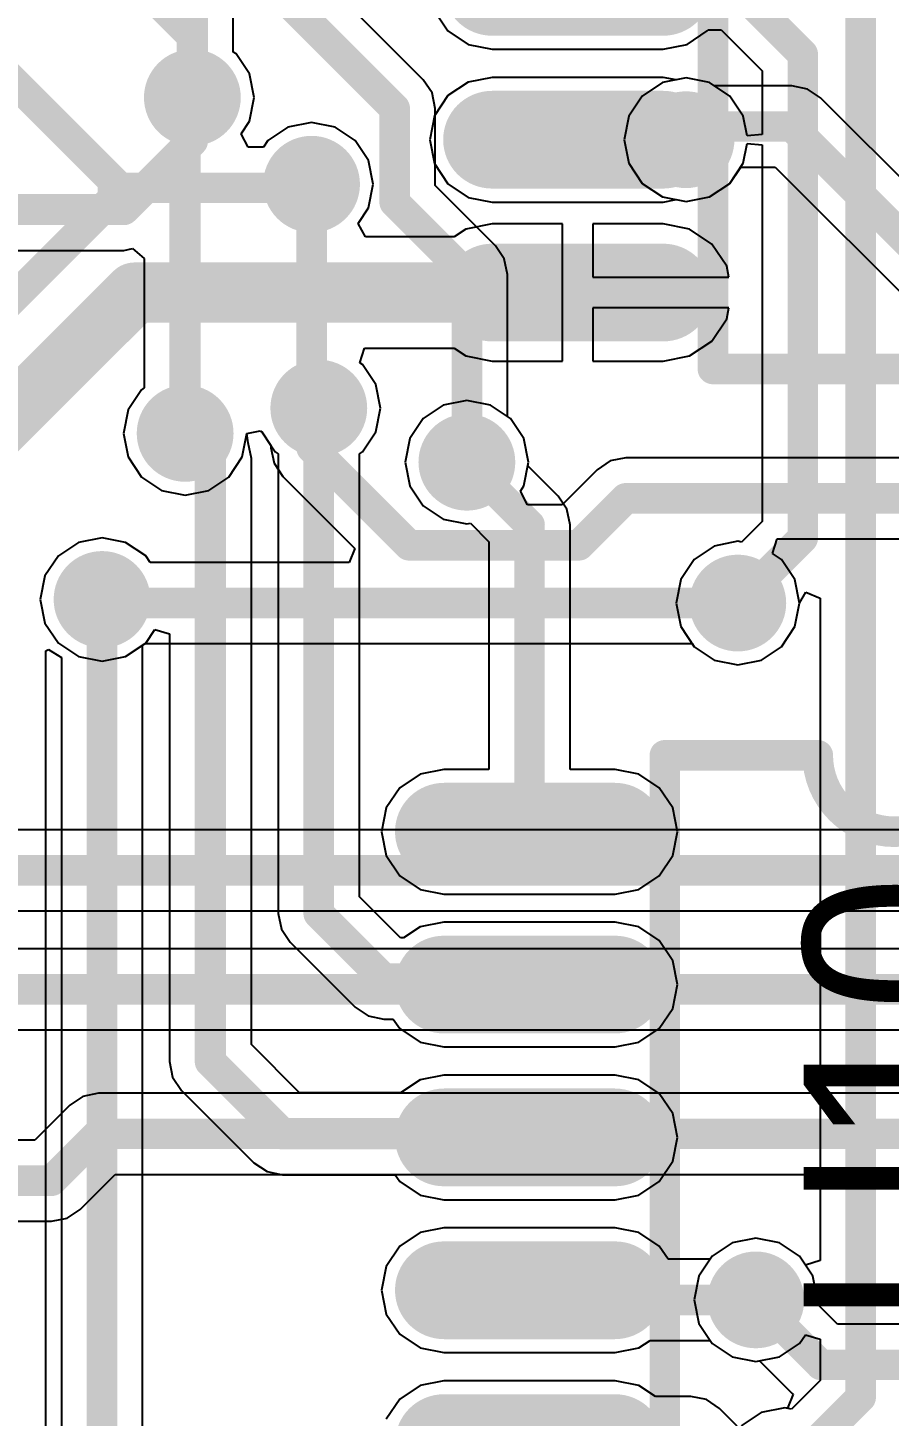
# Model space of a CAD drawing. Extents: x 60 to 151, y 116 to 276.
# Drawn here: x 113.97 to 121.12, y 163.43 to 174.97 of the extents above; entities that cross this region are included whole.
import ezdxf

# ---------------------------------------------------------------- set-up
doc = ezdxf.new("R2010")
doc.units = 0
doc.header["$MEASUREMENT"] = 0
doc.layers.get('0').update_dxf_attribs({"linetype": 'CONTINUOUS'})
for name, color, linetype in [('BOTTOMLAYER', 5, 'CONTINUOUS'), ('BOTTOMSOLDER', 6, 'CONTINUOUS'), ('MULTILAYER', 9, 'CONTINUOUS'), ('TOPLAYER', 1, 'CONTINUOUS'), ('TOPOVERLAY', 2, 'CONTINUOUS'), ('TOPPASTE', 8, 'CONTINUOUS'), ('TOPSOLDER', 216, 'CONTINUOUS'), ('VIAHOLELAYER', 16, 'CONTINUOUS')]:
    doc.layers.add(name, color=color, linetype=linetype)

# ---------------------------------------------------------------- blocks, each defined once
blk = doc.blocks.new('____16_7')
at = {"layer": 'TOPLAYER', "const_width": 0.61}
for points in [[(0.711, 0), (-0.711, 0)], [(6.769, 0), (5.347, 0)], [(0.711, -1.27), (-0.711, -1.27)], [(6.769, -1.27), (5.347, -1.27)], [(0.711, -2.54), (-0.711, -2.54)], [(6.769, -2.54), (5.347, -2.54)], [(0.711, -3.81), (-0.711, -3.81)], [(6.769, -3.81), (5.347, -3.81)], [(0.711, -5.08), (-0.711, -5.08)], [(6.769, -5.08), (5.347, -5.08)], [(0.711, -6.35), (-0.711, -6.35)], [(6.769, -6.35), (5.347, -6.35)], [(0.711, -7.62), (-0.711, -7.62)], [(6.769, -7.62), (5.347, -7.62)], [(0.711, -8.89), (-0.711, -8.89)], [(6.769, -8.89), (5.347, -8.89)]]:
    blk.add_lwpolyline(points, dxfattribs=at)
at = {"layer": 'TOPLAYER', "const_width": 0.305}
for points in [[(-0.864, 0, 1), (-0.559, 0, 1)], [(0.559, 0, 1), (0.864, 0, 1)], [(5.194, 0, 1), (5.499, 0, 1)], [(6.617, 0, 1), (6.922, 0, 1)], [(-0.864, -1.27, 1), (-0.559, -1.27, 1)], [(0.559, -1.27, 1), (0.864, -1.27, 1)], [(5.194, -1.27, 1), (5.499, -1.27, 1)], [(6.617, -1.27, 1), (6.922, -1.27, 1)], [(-0.864, -2.54, 1), (-0.559, -2.54, 1)], [(0.559, -2.54, 1), (0.864, -2.54, 1)], [(5.194, -2.54, 1), (5.499, -2.54, 1)], [(6.617, -2.54, 1), (6.922, -2.54, 1)], [(-0.864, -3.81, 1), (-0.559, -3.81, 1)], [(0.559, -3.81, 1), (0.864, -3.81, 1)], [(5.194, -3.81, 1), (5.499, -3.81, 1)], [(6.617, -3.81, 1), (6.922, -3.81, 1)], [(-0.864, -5.08, 1), (-0.559, -5.08, 1)], [(0.559, -5.08, 1), (0.864, -5.08, 1)], [(5.194, -5.08, 1), (5.499, -5.08, 1)], [(6.617, -5.08, 1), (6.922, -5.08, 1)], [(-0.864, -6.35, 1), (-0.559, -6.35, 1)], [(0.559, -6.35, 1), (0.864, -6.35, 1)], [(5.194, -6.35, 1), (5.499, -6.35, 1)], [(6.617, -6.35, 1), (6.922, -6.35, 1)], [(-0.864, -7.62, 1), (-0.559, -7.62, 1)], [(0.559, -7.62, 1), (0.864, -7.62, 1)], [(5.194, -7.62, 1), (5.499, -7.62, 1)], [(6.617, -7.62, 1), (6.922, -7.62, 1)], [(-0.864, -8.89, 1), (-0.559, -8.89, 1)], [(0.559, -8.89, 1), (0.864, -8.89, 1)], [(5.194, -8.89, 1), (5.499, -8.89, 1)], [(6.617, -8.89, 1), (6.922, -8.89, 1)]]:
    blk.add_lwpolyline(points, format="xyb", close=True, dxfattribs=at)
at = {"layer": 'TOPOVERLAY', "const_width": 0.254}
for points in [[(1.124, -9.525), (1.124, 0.635)], [(1.124, 0.635), (2.394, 0.635)], [(3.664, 0.635), (4.934, 0.635)], [(4.934, -9.525), (4.934, 0.635)], [(1.124, -9.525), (4.934, -9.525)]]:
    blk.add_lwpolyline(points, dxfattribs=at)
at = {"layer": 'TOPOVERLAY', "const_width": 0.127}
for points in [[(1.061, 0.635, 1), (1.188, 0.635, 1)], [(1.061, 0.635, 1), (1.188, 0.635, 1)], [(2.331, 0.635, 1), (2.458, 0.635, 1)], [(2.331, 0.635, 1), (2.458, 0.635, 1)], [(3.601, 0.635, 1), (3.728, 0.635, 1)], [(3.601, 0.635, 1), (3.728, 0.635, 1)], [(4.871, 0.635, 1), (4.998, 0.635, 1)], [(4.871, 0.635, 1), (4.998, 0.635, 1)], [(1.061, -9.525, 1), (1.188, -9.525, 1)], [(1.061, -9.525, 1), (1.188, -9.525, 1)], [(4.871, -9.525, 1), (4.998, -9.525, 1)], [(4.871, -9.525, 1), (4.998, -9.525, 1)]]:
    blk.add_lwpolyline(points, format="xyb", close=True, dxfattribs=at)
at = {"layer": 'TOPOVERLAY', "const_width": 0.254}
blk.add_lwpolyline([(3.664, 0.635, -1), (2.394, 0.635)], format="xyb", dxfattribs=at)
at = {"layer": 'TOPPASTE', "const_width": 0.61}
for points in [[(0.711, 0), (-0.711, 0)], [(6.769, 0), (5.347, 0)], [(0.711, -1.27), (-0.711, -1.27)], [(6.769, -1.27), (5.347, -1.27)], [(0.711, -2.54), (-0.711, -2.54)], [(6.769, -2.54), (5.347, -2.54)], [(0.711, -3.81), (-0.711, -3.81)], [(6.769, -3.81), (5.347, -3.81)], [(0.711, -5.08), (-0.711, -5.08)], [(6.769, -5.08), (5.347, -5.08)], [(0.711, -6.35), (-0.711, -6.35)], [(6.769, -6.35), (5.347, -6.35)], [(0.711, -7.62), (-0.711, -7.62)], [(6.769, -7.62), (5.347, -7.62)], [(0.711, -8.89), (-0.711, -8.89)], [(6.769, -8.89), (5.347, -8.89)]]:
    blk.add_lwpolyline(points, dxfattribs=at)
at = {"layer": 'TOPPASTE', "const_width": 0.305}
for points in [[(-0.864, 0, 1), (-0.559, 0, 1)], [(0.559, 0, 1), (0.864, 0, 1)], [(5.194, 0, 1), (5.499, 0, 1)], [(6.617, 0, 1), (6.922, 0, 1)], [(-0.864, -1.27, 1), (-0.559, -1.27, 1)], [(0.559, -1.27, 1), (0.864, -1.27, 1)], [(5.194, -1.27, 1), (5.499, -1.27, 1)], [(6.617, -1.27, 1), (6.922, -1.27, 1)], [(-0.864, -2.54, 1), (-0.559, -2.54, 1)], [(0.559, -2.54, 1), (0.864, -2.54, 1)], [(5.194, -2.54, 1), (5.499, -2.54, 1)], [(6.617, -2.54, 1), (6.922, -2.54, 1)], [(-0.864, -3.81, 1), (-0.559, -3.81, 1)], [(0.559, -3.81, 1), (0.864, -3.81, 1)], [(5.194, -3.81, 1), (5.499, -3.81, 1)], [(6.617, -3.81, 1), (6.922, -3.81, 1)], [(-0.864, -5.08, 1), (-0.559, -5.08, 1)], [(0.559, -5.08, 1), (0.864, -5.08, 1)], [(5.194, -5.08, 1), (5.499, -5.08, 1)], [(6.617, -5.08, 1), (6.922, -5.08, 1)], [(-0.864, -6.35, 1), (-0.559, -6.35, 1)], [(0.559, -6.35, 1), (0.864, -6.35, 1)], [(5.194, -6.35, 1), (5.499, -6.35, 1)], [(6.617, -6.35, 1), (6.922, -6.35, 1)], [(-0.864, -7.62, 1), (-0.559, -7.62, 1)], [(0.559, -7.62, 1), (0.864, -7.62, 1)], [(5.194, -7.62, 1), (5.499, -7.62, 1)], [(6.617, -7.62, 1), (6.922, -7.62, 1)], [(-0.864, -8.89, 1), (-0.559, -8.89, 1)], [(0.559, -8.89, 1), (0.864, -8.89, 1)], [(5.194, -8.89, 1), (5.499, -8.89, 1)], [(6.617, -8.89, 1), (6.922, -8.89, 1)]]:
    blk.add_lwpolyline(points, format="xyb", close=True, dxfattribs=at)
at = {"layer": 'TOPSOLDER', "const_width": 0.813}
for points in [[(0.711, 0), (-0.711, 0)], [(6.769, 0), (5.347, 0)], [(0.711, -1.27), (-0.711, -1.27)], [(6.769, -1.27), (5.347, -1.27)], [(0.711, -2.54), (-0.711, -2.54)], [(6.769, -2.54), (5.347, -2.54)], [(0.711, -3.81), (-0.711, -3.81)], [(6.769, -3.81), (5.347, -3.81)], [(0.711, -5.08), (-0.711, -5.08)], [(6.769, -5.08), (5.347, -5.08)], [(0.711, -6.35), (-0.711, -6.35)], [(6.769, -6.35), (5.347, -6.35)], [(0.711, -7.62), (-0.711, -7.62)], [(6.769, -7.62), (5.347, -7.62)], [(0.711, -8.89), (-0.711, -8.89)], [(6.769, -8.89), (5.347, -8.89)]]:
    blk.add_lwpolyline(points, dxfattribs=at)
at = {"layer": 'TOPSOLDER', "const_width": 0.406}
for points in [[(-0.914, 0, 1), (-0.508, 0, 1)], [(0.508, 0, 1), (0.914, 0, 1)], [(5.144, 0, 1), (5.55, 0, 1)], [(6.566, 0, 1), (6.972, 0, 1)], [(-0.914, -1.27, 1), (-0.508, -1.27, 1)], [(0.508, -1.27, 1), (0.914, -1.27, 1)], [(5.144, -1.27, 1), (5.55, -1.27, 1)], [(6.566, -1.27, 1), (6.972, -1.27, 1)], [(-0.914, -2.54, 1), (-0.508, -2.54, 1)], [(0.508, -2.54, 1), (0.914, -2.54, 1)], [(5.144, -2.54, 1), (5.55, -2.54, 1)], [(6.566, -2.54, 1), (6.972, -2.54, 1)], [(-0.914, -3.81, 1), (-0.508, -3.81, 1)], [(0.508, -3.81, 1), (0.914, -3.81, 1)], [(5.144, -3.81, 1), (5.55, -3.81, 1)], [(6.566, -3.81, 1), (6.972, -3.81, 1)], [(-0.914, -5.08, 1), (-0.508, -5.08, 1)], [(0.508, -5.08, 1), (0.914, -5.08, 1)], [(5.144, -5.08, 1), (5.55, -5.08, 1)], [(6.566, -5.08, 1), (6.972, -5.08, 1)], [(-0.914, -6.35, 1), (-0.508, -6.35, 1)], [(0.508, -6.35, 1), (0.914, -6.35, 1)], [(5.144, -6.35, 1), (5.55, -6.35, 1)], [(6.566, -6.35, 1), (6.972, -6.35, 1)], [(-0.914, -7.62, 1), (-0.508, -7.62, 1)], [(0.508, -7.62, 1), (0.914, -7.62, 1)], [(5.144, -7.62, 1), (5.55, -7.62, 1)], [(6.566, -7.62, 1), (6.972, -7.62, 1)], [(-0.914, -8.89, 1), (-0.508, -8.89, 1)], [(0.508, -8.89, 1), (0.914, -8.89, 1)], [(5.144, -8.89, 1), (5.55, -8.89, 1)], [(6.566, -8.89, 1), (6.972, -8.89, 1)]]:
    blk.add_lwpolyline(points, format="xyb", close=True, dxfattribs=at)
blk = doc.blocks.new('SOP_14_98')
at = {"layer": 'TOPLAYER', "const_width": 0.61}
for points in [[(0.711, 0), (-0.711, 0)], [(6.999, 0), (5.577, 0)], [(0.711, -1.27), (-0.711, -1.27)], [(6.999, -1.27), (5.577, -1.27)], [(0.711, -2.54), (-0.711, -2.54)], [(6.999, -2.54), (5.577, -2.54)], [(0.711, -3.81), (-0.711, -3.81)], [(6.999, -3.81), (5.577, -3.81)], [(0.711, -5.08), (-0.711, -5.08)], [(6.999, -5.08), (5.577, -5.08)], [(0.711, -6.35), (-0.711, -6.35)], [(6.999, -6.35), (5.577, -6.35)], [(0.711, -7.62), (-0.711, -7.62)], [(6.999, -7.62), (5.577, -7.62)]]:
    blk.add_lwpolyline(points, dxfattribs=at)
at = {"layer": 'TOPLAYER', "const_width": 0.305}
for points in [[(-0.864, 0, 1), (-0.559, 0, 1)], [(0.559, 0, 1), (0.864, 0, 1)], [(5.424, 0, 1), (5.729, 0, 1)], [(6.847, 0, 1), (7.152, 0, 1)], [(-0.864, -1.27, 1), (-0.559, -1.27, 1)], [(0.559, -1.27, 1), (0.864, -1.27, 1)], [(5.424, -1.27, 1), (5.729, -1.27, 1)], [(6.847, -1.27, 1), (7.152, -1.27, 1)], [(-0.864, -2.54, 1), (-0.559, -2.54, 1)], [(0.559, -2.54, 1), (0.864, -2.54, 1)], [(5.424, -2.54, 1), (5.729, -2.54, 1)], [(6.847, -2.54, 1), (7.152, -2.54, 1)], [(-0.864, -3.81, 1), (-0.559, -3.81, 1)], [(0.559, -3.81, 1), (0.864, -3.81, 1)], [(5.424, -3.81, 1), (5.729, -3.81, 1)], [(6.847, -3.81, 1), (7.152, -3.81, 1)], [(-0.864, -5.08, 1), (-0.559, -5.08, 1)], [(0.559, -5.08, 1), (0.864, -5.08, 1)], [(5.424, -5.08, 1), (5.729, -5.08, 1)], [(6.847, -5.08, 1), (7.152, -5.08, 1)], [(-0.864, -6.35, 1), (-0.559, -6.35, 1)], [(0.559, -6.35, 1), (0.864, -6.35, 1)], [(5.424, -6.35, 1), (5.729, -6.35, 1)], [(6.847, -6.35, 1), (7.152, -6.35, 1)], [(-0.864, -7.62, 1), (-0.559, -7.62, 1)], [(0.559, -7.62, 1), (0.864, -7.62, 1)], [(5.424, -7.62, 1), (5.729, -7.62, 1)], [(6.847, -7.62, 1), (7.152, -7.62, 1)]]:
    blk.add_lwpolyline(points, format="xyb", close=True, dxfattribs=at)
at = {"layer": 'TOPOVERLAY', "const_width": 0.254}
for points in [[(1.124, -8.255), (1.124, 0.635)], [(1.124, 0.635), (2.509, 0.635)], [(3.779, 0.635), (5.164, 0.635)], [(5.164, -8.255), (5.164, 0.635)], [(1.124, -8.255), (5.164, -8.255)]]:
    blk.add_lwpolyline(points, dxfattribs=at)
at = {"layer": 'TOPOVERLAY', "const_width": 0.127}
for points in [[(1.06, 0.635, 1), (1.187, 0.635, 1)], [(1.06, 0.635, 1), (1.187, 0.635, 1)], [(2.446, 0.635, 1), (2.573, 0.635, 1)], [(2.445, 0.635, 1), (2.572, 0.635, 1)], [(3.716, 0.635, 1), (3.843, 0.635, 1)], [(3.715, 0.635, 1), (3.842, 0.635, 1)], [(5.101, 0.635, 1), (5.228, 0.635, 1)], [(5.101, 0.635, 1), (5.228, 0.635, 1)], [(1.06, -8.255, 1), (1.187, -8.255, 1)], [(1.06, -8.255, 1), (1.187, -8.255, 1)], [(5.101, -8.255, 1), (5.228, -8.255, 1)], [(5.101, -8.255, 1), (5.228, -8.255, 1)]]:
    blk.add_lwpolyline(points, format="xyb", close=True, dxfattribs=at)
at = {"layer": 'TOPOVERLAY', "const_width": 0.254}
blk.add_lwpolyline([(3.779, 0.635, -1), (2.509, 0.635)], format="xyb", dxfattribs=at)
at = {"layer": 'TOPPASTE', "const_width": 0.61}
for points in [[(0.711, 0), (-0.711, 0)], [(6.999, 0), (5.577, 0)], [(0.711, -1.27), (-0.711, -1.27)], [(6.999, -1.27), (5.577, -1.27)], [(0.711, -2.54), (-0.711, -2.54)], [(6.999, -2.54), (5.577, -2.54)], [(0.711, -3.81), (-0.711, -3.81)], [(6.999, -3.81), (5.577, -3.81)], [(0.711, -5.08), (-0.711, -5.08)], [(6.999, -5.08), (5.577, -5.08)], [(0.711, -6.35), (-0.711, -6.35)], [(6.999, -6.35), (5.577, -6.35)], [(0.711, -7.62), (-0.711, -7.62)], [(6.999, -7.62), (5.577, -7.62)]]:
    blk.add_lwpolyline(points, dxfattribs=at)
at = {"layer": 'TOPPASTE', "const_width": 0.305}
for points in [[(-0.864, 0, 1), (-0.559, 0, 1)], [(0.559, 0, 1), (0.864, 0, 1)], [(5.424, 0, 1), (5.729, 0, 1)], [(6.847, 0, 1), (7.152, 0, 1)], [(-0.864, -1.27, 1), (-0.559, -1.27, 1)], [(0.559, -1.27, 1), (0.864, -1.27, 1)], [(5.424, -1.27, 1), (5.729, -1.27, 1)], [(6.847, -1.27, 1), (7.152, -1.27, 1)], [(-0.864, -2.54, 1), (-0.559, -2.54, 1)], [(0.559, -2.54, 1), (0.864, -2.54, 1)], [(5.424, -2.54, 1), (5.729, -2.54, 1)], [(6.847, -2.54, 1), (7.152, -2.54, 1)], [(-0.864, -3.81, 1), (-0.559, -3.81, 1)], [(0.559, -3.81, 1), (0.864, -3.81, 1)], [(5.424, -3.81, 1), (5.729, -3.81, 1)], [(6.847, -3.81, 1), (7.152, -3.81, 1)], [(-0.864, -5.08, 1), (-0.559, -5.08, 1)], [(0.559, -5.08, 1), (0.864, -5.08, 1)], [(5.424, -5.08, 1), (5.729, -5.08, 1)], [(6.847, -5.08, 1), (7.152, -5.08, 1)], [(-0.864, -6.35, 1), (-0.559, -6.35, 1)], [(0.559, -6.35, 1), (0.864, -6.35, 1)], [(5.424, -6.35, 1), (5.729, -6.35, 1)], [(6.847, -6.35, 1), (7.152, -6.35, 1)], [(-0.864, -7.62, 1), (-0.559, -7.62, 1)], [(0.559, -7.62, 1), (0.864, -7.62, 1)], [(5.424, -7.62, 1), (5.729, -7.62, 1)], [(6.847, -7.62, 1), (7.152, -7.62, 1)]]:
    blk.add_lwpolyline(points, format="xyb", close=True, dxfattribs=at)
at = {"layer": 'TOPSOLDER', "const_width": 0.813}
for points in [[(0.711, 0), (-0.711, 0)], [(6.999, 0), (5.577, 0)], [(0.711, -1.27), (-0.711, -1.27)], [(6.999, -1.27), (5.577, -1.27)], [(0.711, -2.54), (-0.711, -2.54)], [(6.999, -2.54), (5.577, -2.54)], [(0.711, -3.81), (-0.711, -3.81)], [(6.999, -3.81), (5.577, -3.81)], [(0.711, -5.08), (-0.711, -5.08)], [(6.999, -5.08), (5.577, -5.08)], [(0.711, -6.35), (-0.711, -6.35)], [(6.999, -6.35), (5.577, -6.35)], [(0.711, -7.62), (-0.711, -7.62)], [(6.999, -7.62), (5.577, -7.62)]]:
    blk.add_lwpolyline(points, dxfattribs=at)
at = {"layer": 'TOPSOLDER', "const_width": 0.406}
for points in [[(-0.914, 0, 1), (-0.508, 0, 1)], [(0.508, 0, 1), (0.914, 0, 1)], [(5.374, 0, 1), (5.78, 0, 1)], [(6.796, 0, 1), (7.202, 0, 1)], [(-0.914, -1.27, 1), (-0.508, -1.27, 1)], [(0.508, -1.27, 1), (0.914, -1.27, 1)], [(5.374, -1.27, 1), (5.78, -1.27, 1)], [(6.796, -1.27, 1), (7.202, -1.27, 1)], [(-0.914, -2.54, 1), (-0.508, -2.54, 1)], [(0.508, -2.54, 1), (0.914, -2.54, 1)], [(5.374, -2.54, 1), (5.78, -2.54, 1)], [(6.796, -2.54, 1), (7.202, -2.54, 1)], [(-0.914, -3.81, 1), (-0.508, -3.81, 1)], [(0.508, -3.81, 1), (0.914, -3.81, 1)], [(5.374, -3.81, 1), (5.78, -3.81, 1)], [(6.796, -3.81, 1), (7.202, -3.81, 1)], [(-0.914, -5.08, 1), (-0.508, -5.08, 1)], [(0.508, -5.08, 1), (0.914, -5.08, 1)], [(5.374, -5.08, 1), (5.78, -5.08, 1)], [(6.796, -5.08, 1), (7.202, -5.08, 1)], [(-0.914, -6.35, 1), (-0.508, -6.35, 1)], [(0.508, -6.35, 1), (0.914, -6.35, 1)], [(5.374, -6.35, 1), (5.78, -6.35, 1)], [(6.796, -6.35, 1), (7.202, -6.35, 1)], [(-0.914, -7.62, 1), (-0.508, -7.62, 1)], [(0.508, -7.62, 1), (0.914, -7.62, 1)], [(5.374, -7.62, 1), (5.78, -7.62, 1)], [(6.796, -7.62, 1), (7.202, -7.62, 1)]]:
    blk.add_lwpolyline(points, format="xyb", close=True, dxfattribs=at)

msp = doc.modelspace()

# ---------------------------------------------------------------- linework, layer by layer
at = {"layer": 'BOTTOMLAYER'}
for p, q in [((117.25, 174.534), (116.509, 175.275)), ((117.323, 174.425), (117.25, 174.534)), ((119.236, 174.51), (119.069, 174.399)), ((119.432, 174.549), (119.236, 174.51)), ((119.628, 174.51), (119.432, 174.549)), ((119.669, 174.483), (119.628, 174.51)), ((120.312, 174.483), (119.669, 174.483)), ((120.441, 174.457), (120.312, 174.483)), ((120.55, 174.384), (120.441, 174.457)), ((117.349, 174.296), (117.323, 174.425)), ((119.069, 174.399), (118.958, 174.232)), ((123.991, 170.943), (120.55, 174.384)), ((117.349, 173.655), (117.349, 174.296)), ((118.958, 174.232), (118.919, 174.036)), ((118.919, 174.036), (118.958, 173.84)), ((118.958, 173.84), (119.069, 173.673)), ((119.795, 173.673), (119.886, 173.809)), ((119.886, 173.809), (120.173, 173.809)), ((120.173, 173.809), (123.614, 170.368)), ((117.85, 173.154), (117.349, 173.655)), ((119.069, 173.673), (119.236, 173.562)), ((119.628, 173.562), (119.795, 173.673)), ((119.236, 173.562), (119.432, 173.523)), ((119.432, 173.523), (119.628, 173.562)), ((113.038, 173.116), (114.762, 173.116)), ((114.762, 173.116), (114.834, 173.131)), ((114.834, 173.131), (114.932, 173.05)), ((117.923, 173.045), (117.85, 173.154)), ((114.932, 173.05), (114.932, 171.974)), ((117.949, 172.916), (117.923, 173.045)), ((117.949, 171.736), (117.949, 172.916)), ((117.949, 172.916), (117.949, 172.916)), ((114.909, 171.959), (114.798, 171.792)), ((114.932, 171.974), (114.909, 171.959)), ((114.798, 171.792), (114.759, 171.596)), ((117.975, 171.719), (117.949, 171.736)), ((118.086, 171.552), (117.975, 171.719)), ((114.759, 171.596), (114.798, 171.4)), ((115.746, 171.4), (115.785, 171.596)), ((115.785, 171.596), (115.896, 171.618)), ((115.896, 171.618), (115.908, 171.61)), ((115.908, 171.61), (115.908, 171.61)), ((115.908, 171.61), (115.985, 171.494)), ((118.125, 171.356), (118.086, 171.552)), ((115.985, 171.494), (115.985, 171.476)), ((115.985, 171.476), (116.011, 171.347)), ((114.798, 171.4), (114.909, 171.233)), ((115.635, 171.233), (115.746, 171.4)), ((116.011, 171.347), (116.084, 171.238)), ((118.086, 171.16), (118.125, 171.356)), ((118.803, 171.367), (118.694, 171.294)), ((118.932, 171.393), (118.803, 171.367)), ((121.722, 171.393), (118.932, 171.393)), ((114.909, 171.233), (115.076, 171.122)), ((115.468, 171.122), (115.635, 171.233)), ((116.084, 171.238), (116.682, 170.64)), ((118.694, 171.294), (118.403, 171.003)), ((115.076, 171.122), (115.272, 171.083)), ((115.272, 171.083), (115.468, 171.122)), ((118.056, 171.115), (118.086, 171.16)), ((118.116, 171.003), (118.056, 171.115)), ((118.403, 171.003), (118.116, 171.003)), ((114.386, 170.69), (114.219, 170.579)), ((114.582, 170.729), (114.386, 170.69)), ((114.778, 170.69), (114.582, 170.729)), ((114.945, 170.579), (114.778, 170.69)), ((116.682, 170.64), (116.633, 170.523)), ((120.151, 170.598), (120.188, 170.719)), ((120.188, 170.719), (121.583, 170.719)), ((114.219, 170.579), (114.108, 170.412)), ((114.982, 170.523), (114.945, 170.579)), ((116.633, 170.523), (114.982, 170.523)), ((120.225, 170.549), (120.151, 170.598)), ((120.336, 170.382), (120.225, 170.549)), ((114.108, 170.412), (114.069, 170.216)), ((120.375, 170.186), (120.336, 170.382)), ((114.069, 170.216), (114.108, 170.02)), ((120.336, 169.99), (120.375, 170.186)), ((114.108, 170.02), (114.219, 169.853)), ((120.225, 169.823), (120.336, 169.99)), ((114.219, 169.853), (114.386, 169.742)), ((114.778, 169.742), (114.939, 169.849)), ((114.939, 169.849), (119.482, 169.849)), ((119.482, 169.849), (119.499, 169.823)), ((119.499, 169.823), (119.666, 169.712)), ((120.058, 169.712), (120.225, 169.823)), ((114.386, 169.742), (114.582, 169.703)), ((114.582, 169.703), (114.778, 169.742)), ((119.666, 169.712), (119.862, 169.673)), ((119.862, 169.673), (120.058, 169.712)), ((125.382, 168.303), (100.689, 168.303)), ((100.732, 167.629), (125.243, 167.629)), ((122.362, 167.313), (112.242, 167.313)), ((112.381, 166.639), (122.362, 166.639)), ((114.314, 166.014), (114.023, 165.723)), ((114.423, 166.087), (114.314, 166.014)), ((114.552, 166.113), (114.423, 166.087)), ((122.392, 166.113), (114.552, 166.113)), ((114.023, 165.723), (109.771, 165.723)), ((114.4, 165.148), (114.691, 165.439)), ((114.691, 165.439), (122.392, 165.439)), ((114.291, 165.075), (114.4, 165.148)), ((114.4, 165.148), (114.4, 165.148)), ((114.4, 165.148), (114.4, 165.148)), ((109.632, 165.049), (114.162, 165.049)), ((114.162, 165.049), (114.291, 165.075)), ((119.816, 164.87), (119.649, 164.759)), ((120.012, 164.909), (119.816, 164.87)), ((120.208, 164.87), (120.012, 164.909)), ((120.375, 164.759), (120.208, 164.87)), ((119.649, 164.759), (119.538, 164.592)), ((120.486, 164.592), (120.375, 164.759)), ((119.538, 164.592), (119.499, 164.396)), ((120.525, 164.396), (120.486, 164.592)), ((119.499, 164.396), (119.538, 164.2)), ((120.519, 164.365), (120.525, 164.396)), ((120.691, 164.193), (120.519, 164.365)), ((119.538, 164.2), (119.649, 164.033)), ((121.252, 164.193), (120.691, 164.193)), ((119.649, 164.033), (119.816, 163.922)), ((119.816, 163.922), (120.012, 163.883)), ((120.012, 163.883), (120.043, 163.889)), ((120.043, 163.889), (120.314, 163.618)), ((120.323, 163.612), (120.274, 163.495)), ((120.314, 163.618), (120.323, 163.612)), ((120.252, 163.499), (120.056, 163.46)), ((120.274, 163.495), (120.252, 163.499)), ((120.056, 163.46), (119.889, 163.349))]:
    msp.add_line(p, q, dxfattribs=at)
for points, const_width in [([(116.172, 175.136), (117.012, 174.296)], 0.254), ([(115.272, 174.326), (115.332, 174.386)], 0.26), ([(115.332, 174.026), (115.332, 174.386)], 0.26), ([(117.012, 173.516), (117.012, 174.296)], 0.254), ([(119.432, 174.036), (119.542, 174.146)], 0.254), ([(119.542, 174.146), (120.312, 174.146)], 0.254), ([(120.312, 174.146), (123.852, 170.606)], 0.254), ([(114.762, 173.456), (115.332, 174.026)], 0.26), ([(115.272, 171.596), (115.272, 173.966)], 0.26), ([(116.322, 171.476), (116.322, 173.666)], 0.254), ([(117.012, 173.516), (117.612, 172.916)], 0.254), ([(112.812, 173.456), (114.762, 173.456)], 0.26), ([(117.612, 171.356), (117.612, 172.916)], 0.254), ([(116.322, 171.476), (117.132, 170.666)], 0.254), ([(118.542, 170.666), (118.932, 171.056)], 0.254), ([(118.932, 171.056), (121.722, 171.056)], 0.254), ([(117.132, 170.666), (118.542, 170.666)], 0.254), ([(114.582, 170.216), (114.612, 170.186)], 0.254), ([(114.612, 170.186), (119.862, 170.186)], 0.254), ([(100.332, 167.966), (125.382, 167.966)], 0.254), ([(112.242, 166.976), (122.742, 166.976)], 0.254), ([(114.162, 165.386), (114.552, 165.776)], 0.254), ([(114.552, 165.776), (122.772, 165.776)], 0.254), ([(109.632, 165.386), (114.162, 165.386)], 0.254), ([(120.012, 164.396), (120.552, 163.856)], 0.254), ([(120.552, 163.856), (126.942, 163.856)], 0.254)]:
    msp.add_lwpolyline(points, dxfattribs=dict(at, const_width=const_width))
for points, const_width in [([(115.182, 174.386, 1), (115.482, 174.386, 1)], 0.3), ([(115.207, 174.326, 1), (115.337, 174.326, 1)], 0.13), ([(115.267, 174.386, 1), (115.397, 174.386, 1)], 0.13), ([(115.267, 174.386, 1), (115.397, 174.386, 1)], 0.13), ([(116.949, 174.296, 1), (117.076, 174.296, 1)], 0.127), ([(116.949, 174.296, 1), (117.076, 174.296, 1)], 0.127), ([(119.282, 174.036, 1), (119.582, 174.036, 1)], 0.3), ([(119.478, 174.146, 1), (119.605, 174.146, 1)], 0.127), ([(119.478, 174.146, 1), (119.605, 174.146, 1)], 0.127), ([(120.248, 174.146, 1), (120.375, 174.146, 1)], 0.127), ([(120.248, 174.146, 1), (120.375, 174.146, 1)], 0.127), ([(115.207, 173.966, 1), (115.337, 173.966, 1)], 0.13), ([(115.267, 174.026, 1), (115.397, 174.026, 1)], 0.13), ([(115.267, 174.026, 1), (115.397, 174.026, 1)], 0.13), ([(119.368, 174.036, 1), (119.495, 174.036, 1)], 0.127), ([(116.172, 173.666, 1), (116.472, 173.666, 1)], 0.3), ([(116.259, 173.666, 1), (116.386, 173.666, 1)], 0.127), ([(116.949, 173.516, 1), (117.076, 173.516, 1)], 0.127), ([(116.949, 173.516, 1), (117.076, 173.516, 1)], 0.127), ([(114.697, 173.456, 1), (114.827, 173.456, 1)], 0.13), ([(114.697, 173.456, 1), (114.827, 173.456, 1)], 0.13), ([(117.548, 172.916, 1), (117.675, 172.916, 1)], 0.127), ([(117.548, 172.916, 1), (117.675, 172.916, 1)], 0.127), ([(116.232, 171.806, 1), (116.532, 171.806, 1)], 0.3), ([(115.122, 171.596, 1), (115.422, 171.596, 1)], 0.3), ([(115.207, 171.596, 1), (115.337, 171.596, 1)], 0.13), ([(116.259, 171.476, 1), (116.386, 171.476, 1)], 0.127), ([(116.259, 171.476, 1), (116.386, 171.476, 1)], 0.127), ([(117.462, 171.356, 1), (117.762, 171.356, 1)], 0.3), ([(117.548, 171.356, 1), (117.675, 171.356, 1)], 0.127), ([(118.868, 171.056, 1), (118.995, 171.056, 1)], 0.127), ([(118.868, 171.056, 1), (118.995, 171.056, 1)], 0.127), ([(117.068, 170.666, 1), (117.195, 170.666, 1)], 0.127), ([(117.068, 170.666, 1), (117.195, 170.666, 1)], 0.127), ([(118.479, 170.666, 1), (118.606, 170.666, 1)], 0.127), ([(118.479, 170.666, 1), (118.606, 170.666, 1)], 0.127), ([(114.432, 170.216, 1), (114.732, 170.216, 1)], 0.3), ([(119.712, 170.186, 1), (120.012, 170.186, 1)], 0.3), ([(114.519, 170.216, 1), (114.646, 170.216, 1)], 0.127), ([(114.549, 170.186, 1), (114.676, 170.186, 1)], 0.127), ([(114.549, 170.186, 1), (114.676, 170.186, 1)], 0.127), ([(119.799, 170.186, 1), (119.926, 170.186, 1)], 0.127), ([(114.489, 165.776, 1), (114.616, 165.776, 1)], 0.127), ([(114.489, 165.776, 1), (114.616, 165.776, 1)], 0.127), ([(114.099, 165.386, 1), (114.226, 165.386, 1)], 0.127), ([(114.099, 165.386, 1), (114.226, 165.386, 1)], 0.127), ([(119.862, 164.396, 1), (120.162, 164.396, 1)], 0.3), ([(119.949, 164.396, 1), (120.076, 164.396, 1)], 0.127), ([(120.488, 163.856, 1), (120.615, 163.856, 1)], 0.127), ([(120.488, 163.856, 1), (120.615, 163.856, 1)], 0.127)]:
    msp.add_lwpolyline(points, format="xyb", close=True, dxfattribs=dict(at, const_width=const_width))
at = {"layer": 'BOTTOMSOLDER', "const_width": 0.402}
for points in [[(115.131, 174.386, 1), (115.533, 174.386, 1)], [(119.231, 174.036, 1), (119.633, 174.036, 1)], [(116.121, 173.666, 1), (116.523, 173.666, 1)], [(116.181, 171.806, 1), (116.583, 171.806, 1)], [(115.071, 171.596, 1), (115.473, 171.596, 1)], [(117.411, 171.356, 1), (117.813, 171.356, 1)], [(114.381, 170.216, 1), (114.783, 170.216, 1)], [(119.661, 170.186, 1), (120.063, 170.186, 1)], [(119.811, 164.396, 1), (120.213, 164.396, 1)]]:
    msp.add_lwpolyline(points, format="xyb", close=True, dxfattribs=at)
at = {"layer": 'MULTILAYER', "const_width": 0.3}
for points in [[(115.182, 174.386, 1), (115.482, 174.386, 1)], [(119.282, 174.036, 1), (119.582, 174.036, 1)], [(116.172, 173.666, 1), (116.472, 173.666, 1)], [(116.232, 171.806, 1), (116.532, 171.806, 1)], [(115.122, 171.596, 1), (115.422, 171.596, 1)], [(117.462, 171.356, 1), (117.762, 171.356, 1)], [(114.432, 170.216, 1), (114.732, 170.216, 1)], [(119.712, 170.186, 1), (120.012, 170.186, 1)], [(119.862, 164.396, 1), (120.162, 164.396, 1)]]:
    msp.add_lwpolyline(points, format="xyb", close=True, dxfattribs=at)
at = {"layer": 'TOPLAYER'}
for p, q in [((115.672, 174.764), (115.672, 176.135)), ((117.342, 175.108), (117.455, 174.94)), ((117.455, 174.94), (117.623, 174.827)), ((119.441, 174.827), (119.609, 174.94)), ((119.609, 174.94), (119.616, 174.949)), ((119.616, 174.949), (119.723, 174.949)), ((119.723, 174.949), (120.065, 174.607)), ((117.623, 174.827), (117.821, 174.788)), ((117.821, 174.788), (119.243, 174.788)), ((119.243, 174.788), (119.441, 174.827)), ((115.695, 174.749), (115.672, 174.764)), ((115.806, 174.582), (115.695, 174.749)), ((115.845, 174.386), (115.806, 174.582)), ((117.821, 174.554), (117.623, 174.515)), ((119.243, 174.554), (117.821, 174.554)), ((119.35, 174.533), (119.243, 174.554)), ((120.065, 174.607), (120.065, 174.079)), ((117.623, 174.515), (117.455, 174.402)), ((119.432, 174.549), (119.35, 174.533)), ((119.628, 174.51), (119.432, 174.549)), ((119.795, 174.399), (119.628, 174.51)), ((115.806, 174.19), (115.845, 174.386)), ((117.455, 174.402), (117.342, 174.234)), ((119.906, 174.232), (119.795, 174.399)), ((117.342, 174.234), (117.303, 174.036)), ((119.939, 174.067), (119.906, 174.232)), ((115.736, 174.085), (115.806, 174.19)), ((116.126, 174.14), (115.959, 174.029)), ((116.322, 174.179), (116.126, 174.14)), ((116.518, 174.14), (116.322, 174.179)), ((116.685, 174.029), (116.518, 174.14)), ((115.796, 173.973), (115.736, 174.085)), ((115.959, 174.029), (115.922, 173.973)), ((116.796, 173.862), (116.685, 174.029)), ((117.303, 174.036), (117.342, 173.838)), ((119.906, 173.84), (119.939, 174.005)), ((120.065, 174.079), (119.939, 174.067)), ((119.939, 174.067), (119.939, 174.067)), ((119.939, 174.067), (119.939, 174.067)), ((119.939, 174.067), (119.939, 174.067)), ((119.939, 174.067), (119.939, 174.067)), ((119.939, 174.005), (120.065, 173.993)), ((120.065, 173.993), (120.065, 170.865)), ((115.922, 173.973), (115.796, 173.973)), ((116.835, 173.666), (116.796, 173.862)), ((117.342, 173.838), (117.455, 173.67)), ((119.795, 173.673), (119.906, 173.84)), ((116.796, 173.47), (116.835, 173.666)), ((117.455, 173.67), (117.623, 173.557)), ((119.628, 173.562), (119.795, 173.673)), ((117.623, 173.557), (117.821, 173.518)), ((117.821, 173.518), (119.243, 173.518)), ((119.243, 173.518), (119.35, 173.539)), ((119.35, 173.539), (119.432, 173.523)), ((119.432, 173.523), (119.628, 173.562)), ((116.709, 173.34), (116.796, 173.47)), ((116.769, 173.228), (116.709, 173.34)), ((117.603, 173.292), (117.507, 173.228)), ((117.821, 173.336), (117.603, 173.292)), ((118.405, 173.336), (117.821, 173.336)), ((118.405, 172.766), (118.405, 173.336)), ((119.243, 173.336), (118.659, 173.336)), ((118.659, 173.336), (118.659, 172.893)), ((119.461, 173.292), (119.243, 173.336)), ((119.646, 173.169), (119.461, 173.292)), ((117.507, 173.228), (116.769, 173.228)), ((119.77, 172.984), (119.646, 173.169)), ((119.788, 172.893), (119.77, 172.984)), ((118.659, 172.893), (119.788, 172.893)), ((118.405, 172.196), (118.405, 172.766)), ((119.788, 172.639), (118.659, 172.639)), ((118.659, 172.639), (118.659, 172.196)), ((119.77, 172.548), (119.788, 172.639)), ((119.646, 172.363), (119.77, 172.548)), ((119.461, 172.24), (119.646, 172.363)), ((116.724, 172.182), (116.761, 172.304)), ((116.761, 172.304), (117.507, 172.304)), ((117.507, 172.304), (117.603, 172.24)), ((116.745, 172.169), (116.724, 172.182)), ((116.856, 172.002), (116.745, 172.169)), ((117.603, 172.24), (117.821, 172.196)), ((117.821, 172.196), (118.405, 172.196)), ((118.659, 172.196), (119.243, 172.196)), ((119.243, 172.196), (119.461, 172.24)), ((116.895, 171.806), (116.856, 172.002)), ((116.856, 171.61), (116.895, 171.806)), ((117.416, 171.83), (117.249, 171.719)), ((117.612, 171.869), (117.416, 171.83)), ((117.808, 171.83), (117.612, 171.869)), ((117.975, 171.719), (117.808, 171.83)), ((117.249, 171.719), (117.138, 171.552)), ((118.086, 171.552), (117.975, 171.719)), ((115.785, 171.596), (115.896, 171.618)), ((115.796, 171.516), (115.785, 171.596)), ((115.785, 171.596), (115.785, 171.596)), ((115.896, 171.618), (115.908, 171.61)), ((115.908, 171.61), (115.908, 171.61)), ((115.908, 171.61), (116.019, 171.443)), ((116.745, 171.443), (116.856, 171.61)), ((117.138, 171.552), (117.099, 171.356)), ((118.125, 171.356), (118.086, 171.552)), ((115.822, 171.386), (115.796, 171.516)), ((115.796, 171.516), (115.796, 171.516)), ((116.019, 171.443), (116.045, 171.426)), ((116.719, 171.426), (116.745, 171.443)), ((115.822, 166.517), (115.822, 171.386)), ((116.045, 171.426), (116.045, 167.606)), ((116.719, 167.745), (116.719, 171.426)), ((117.099, 171.356), (117.138, 171.16)), ((118.119, 171.325), (118.125, 171.356)), ((118.37, 171.074), (118.119, 171.325)), ((117.138, 171.16), (117.249, 170.993)), ((117.249, 170.993), (117.416, 170.882)), ((118.443, 170.965), (118.37, 171.074)), ((117.416, 170.882), (117.612, 170.843)), ((118.469, 170.836), (118.443, 170.965)), ((120.065, 170.865), (119.893, 170.693)), ((117.612, 170.843), (117.643, 170.849)), ((117.643, 170.849), (117.795, 170.696)), ((118.469, 168.804), (118.469, 170.836)), ((117.795, 170.696), (117.795, 168.804)), ((119.666, 170.66), (119.499, 170.549)), ((119.862, 170.699), (119.666, 170.66)), ((119.893, 170.693), (119.862, 170.699)), ((119.499, 170.549), (119.388, 170.382)), ((119.388, 170.382), (119.349, 170.186)), ((119.349, 170.186), (119.388, 169.99)), ((120.336, 169.99), (120.375, 170.186)), ((120.375, 170.186), (120.428, 170.276)), ((120.375, 170.186), (120.375, 170.186)), ((120.428, 170.276), (120.545, 170.227)), ((120.545, 170.227), (120.545, 164.722)), ((114.945, 169.853), (115.021, 169.967)), ((115.021, 169.967), (115.142, 169.93)), ((119.388, 169.99), (119.499, 169.823)), ((120.225, 169.823), (120.336, 169.99)), ((114.919, 169.836), (114.945, 169.853)), ((114.919, 162.585), (114.919, 169.836)), ((115.142, 169.93), (115.142, 166.376)), ((119.499, 169.823), (119.666, 169.712)), ((120.058, 169.712), (120.225, 169.823)), ((114.114, 169.789), (114.136, 169.801)), ((114.114, 160.507), (114.114, 169.789)), ((114.136, 169.801), (114.245, 169.735)), ((114.245, 169.735), (114.245, 162.446)), ((119.666, 169.712), (119.862, 169.673)), ((119.862, 169.673), (120.058, 169.712)), ((117.421, 168.804), (117.223, 168.765)), ((117.795, 168.804), (117.421, 168.804)), ((118.843, 168.804), (118.469, 168.804)), ((119.041, 168.765), (118.843, 168.804)), ((117.223, 168.765), (117.055, 168.652)), ((119.209, 168.652), (119.041, 168.765)), ((117.055, 168.652), (116.942, 168.484)), ((119.322, 168.484), (119.209, 168.652)), ((116.942, 168.484), (116.903, 168.286)), ((119.361, 168.286), (119.322, 168.484)), ((116.903, 168.286), (116.942, 168.088)), ((119.322, 168.088), (119.361, 168.286)), ((116.942, 168.088), (117.055, 167.92)), ((119.209, 167.92), (119.322, 168.088)), ((117.055, 167.92), (117.223, 167.807)), ((119.041, 167.807), (119.209, 167.92)), ((117.061, 167.403), (116.719, 167.745)), ((117.223, 167.807), (117.421, 167.768)), ((117.421, 167.768), (118.843, 167.768)), ((118.843, 167.768), (119.041, 167.807)), ((116.045, 167.606), (116.071, 167.477)), ((117.421, 167.534), (117.223, 167.495)), ((118.843, 167.534), (117.421, 167.534)), ((119.041, 167.495), (118.843, 167.534)), ((116.071, 167.477), (116.144, 167.368)), ((117.085, 167.403), (117.061, 167.403)), ((117.223, 167.495), (117.085, 167.403)), ((119.209, 167.382), (119.041, 167.495)), ((116.144, 167.368), (116.144, 167.368)), ((116.144, 167.368), (116.144, 167.368)), ((116.144, 167.368), (116.144, 167.368)), ((116.144, 167.368), (116.684, 166.828)), ((119.322, 167.214), (119.209, 167.382)), ((119.361, 167.016), (119.322, 167.214)), ((119.322, 166.818), (119.361, 167.016)), ((116.684, 166.828), (116.684, 166.828)), ((116.684, 166.828), (116.684, 166.828)), ((116.684, 166.828), (116.684, 166.828)), ((116.684, 166.828), (116.684, 166.828)), ((116.684, 166.828), (116.684, 166.828)), ((116.684, 166.828), (116.684, 166.828)), ((116.684, 166.828), (116.684, 166.828)), ((116.684, 166.828), (116.684, 166.828)), ((116.684, 166.828), (116.684, 166.828)), ((116.684, 166.828), (116.684, 166.828)), ((116.684, 166.828), (116.684, 166.828)), ((116.684, 166.828), (116.793, 166.755)), ((116.793, 166.755), (116.922, 166.729)), ((116.922, 166.729), (117.001, 166.729)), ((117.001, 166.729), (117.055, 166.65)), ((119.209, 166.65), (119.322, 166.818)), ((117.055, 166.65), (117.223, 166.537)), ((119.041, 166.537), (119.209, 166.65)), ((116.223, 166.116), (115.822, 166.517)), ((117.223, 166.537), (117.421, 166.498)), ((117.421, 166.498), (118.843, 166.498)), ((118.843, 166.498), (119.041, 166.537)), ((115.142, 166.376), (115.142, 166.376)), ((115.142, 166.376), (115.142, 166.376)), ((115.142, 166.376), (115.168, 166.246)), ((115.168, 166.246), (115.242, 166.136)), ((117.421, 166.264), (117.223, 166.225)), ((118.843, 166.264), (117.421, 166.264)), ((119.041, 166.225), (118.843, 166.264)), ((115.242, 166.136), (115.842, 165.536)), ((117.223, 166.225), (117.06, 166.116)), ((119.209, 166.112), (119.041, 166.225)), ((117.06, 166.116), (116.223, 166.116)), ((119.322, 165.944), (119.209, 166.112)), ((119.361, 165.746), (119.322, 165.944)), ((119.322, 165.548), (119.361, 165.746)), ((115.842, 165.536), (115.952, 165.462)), ((115.952, 165.462), (116.082, 165.436)), ((119.209, 165.38), (119.322, 165.548)), ((116.082, 165.436), (117.017, 165.436)), ((117.017, 165.436), (117.055, 165.38)), ((117.055, 165.38), (117.223, 165.267)), ((119.041, 165.267), (119.209, 165.38)), ((117.223, 165.267), (117.421, 165.228)), ((117.421, 165.228), (118.843, 165.228)), ((118.843, 165.228), (119.041, 165.267)), ((117.421, 164.994), (117.223, 164.955)), ((118.843, 164.994), (117.421, 164.994)), ((119.041, 164.955), (118.843, 164.994)), ((117.223, 164.955), (117.055, 164.842)), ((119.209, 164.842), (119.041, 164.955)), ((119.816, 164.87), (119.649, 164.759)), ((120.012, 164.909), (119.816, 164.87)), ((120.208, 164.87), (120.012, 164.909)), ((120.375, 164.759), (120.208, 164.87)), ((117.055, 164.842), (116.942, 164.674)), ((119.283, 164.733), (119.209, 164.842)), ((119.649, 164.759), (119.632, 164.733)), ((120.424, 164.685), (120.375, 164.759)), ((116.942, 164.674), (116.903, 164.476)), ((119.632, 164.733), (119.283, 164.733)), ((120.545, 164.722), (120.424, 164.685)), ((116.903, 164.476), (116.942, 164.278)), ((116.942, 164.278), (117.055, 164.11)), ((117.055, 164.11), (117.223, 163.997)), ((119.041, 163.997), (119.134, 164.059)), ((119.134, 164.059), (119.632, 164.059)), ((119.632, 164.059), (119.649, 164.033)), ((120.375, 164.033), (120.424, 164.107)), ((120.424, 164.107), (120.545, 164.07)), ((120.545, 164.07), (120.545, 163.725)), ((117.223, 163.997), (117.421, 163.958)), ((117.421, 163.958), (118.843, 163.958)), ((118.843, 163.958), (119.041, 163.997)), ((119.649, 164.033), (119.816, 163.922)), ((120.208, 163.922), (120.375, 164.033)), ((119.816, 163.922), (120.012, 163.883)), ((120.012, 163.883), (120.208, 163.922)), ((117.421, 163.724), (117.223, 163.685)), ((118.843, 163.724), (117.421, 163.724)), ((119.041, 163.685), (118.843, 163.724)), ((120.545, 163.725), (120.308, 163.488)), ((117.223, 163.685), (117.055, 163.572)), ((119.179, 163.593), (119.041, 163.685)), ((119.472, 163.593), (119.179, 163.593)), ((119.601, 163.567), (119.472, 163.593)), ((117.055, 163.572), (116.942, 163.404)), ((119.71, 163.494), (119.601, 163.567)), ((119.858, 163.346), (119.71, 163.494)), ((120.252, 163.499), (120.056, 163.46)), ((120.308, 163.488), (120.252, 163.499)), ((120.056, 163.46), (119.889, 163.349))]:
    msp.add_line(p, q, dxfattribs=at)
for points, const_width in [([(120.882, 163.586), (120.882, 177.386)], 0.254), ([(115.332, 174.356), (115.332, 176.276)], 0.26), ([(114.252, 175.976), (115.332, 174.896)], 0.26), ([(119.862, 175.286), (120.402, 174.746)], 0.254), ([(113.622, 174.746), (114.732, 173.636)], 0.254), ([(120.402, 170.726), (120.402, 174.746)], 0.254), ([(118.532, 174.036), (119.432, 174.036)], 0.254), ([(114.672, 173.636), (116.292, 173.636)], 0.254), ([(114.672, 173.546), (114.672, 173.636)], 0.254), ([(116.292, 173.636), (116.322, 173.666)], 0.254), ([(112.542, 171.416), (114.672, 173.546)], 0.254), ([(113.652, 171.566), (114.852, 172.766)], 0.5), ([(114.852, 172.766), (118.532, 172.766)], 0.5), ([(116.382, 167.606), (116.382, 171.806)], 0.254), ([(115.272, 171.596), (115.482, 171.386)], 0.26), ([(115.482, 166.376), (115.482, 171.386)], 0.26), ([(117.612, 171.356), (118.132, 170.836)], 0.254), ([(118.132, 168.286), (118.132, 170.836)], 0.254), ([(119.862, 170.186), (120.402, 170.726)], 0.254), ([(114.582, 162.446), (114.582, 170.216)], 0.254), ([(116.382, 167.606), (116.922, 167.066)], 0.254), ([(116.922, 167.066), (118.132, 167.066)], 0.254), ([(115.482, 166.376), (116.082, 165.776)], 0.26), ([(116.082, 165.776), (118.132, 165.776)], 0.26), ([(118.152, 164.456), (118.212, 164.396)], 0.254), ([(118.212, 164.396), (120.012, 164.396)], 0.254), ([(120.282, 162.986), (120.882, 163.586)], 0.254)]:
    msp.add_lwpolyline(points, dxfattribs=dict(at, const_width=const_width))
for points, const_width in [([(115.267, 174.896, 1), (115.397, 174.896, 1)], 0.13), ([(120.338, 174.746, 1), (120.465, 174.746, 1)], 0.127), ([(120.338, 174.746, 1), (120.465, 174.746, 1)], 0.127), ([(115.182, 174.386, 1), (115.482, 174.386, 1)], 0.3), ([(115.267, 174.356, 1), (115.397, 174.356, 1)], 0.13), ([(119.282, 174.036, 1), (119.582, 174.036, 1)], 0.3), ([(118.468, 174.036, 1), (118.595, 174.036, 1)], 0.127), ([(119.368, 174.036, 1), (119.495, 174.036, 1)], 0.127), ([(116.172, 173.666, 1), (116.472, 173.666, 1)], 0.3), ([(114.609, 173.636, 1), (114.736, 173.636, 1)], 0.127), ([(114.609, 173.636, 1), (114.736, 173.636, 1)], 0.127), ([(114.669, 173.636, 1), (114.796, 173.636, 1)], 0.127), ([(116.229, 173.636, 1), (116.356, 173.636, 1)], 0.127), ([(116.229, 173.636, 1), (116.356, 173.636, 1)], 0.127), ([(116.259, 173.666, 1), (116.386, 173.666, 1)], 0.127), ([(114.609, 173.546, 1), (114.736, 173.546, 1)], 0.127), ([(114.609, 173.546, 1), (114.736, 173.546, 1)], 0.127), ([(114.727, 172.766, 1), (114.977, 172.766, 1)], 0.25), ([(114.727, 172.766, 1), (114.977, 172.766, 1)], 0.25), ([(118.407, 172.766, 1), (118.657, 172.766, 1)], 0.25), ([(116.232, 171.806, 1), (116.532, 171.806, 1)], 0.3), ([(116.318, 171.806, 1), (116.445, 171.806, 1)], 0.127), ([(115.122, 171.596, 1), (115.422, 171.596, 1)], 0.3), ([(115.207, 171.596, 1), (115.337, 171.596, 1)], 0.13), ([(117.462, 171.356, 1), (117.762, 171.356, 1)], 0.3), ([(115.417, 171.386, 1), (115.547, 171.386, 1)], 0.13), ([(115.417, 171.386, 1), (115.547, 171.386, 1)], 0.13), ([(117.548, 171.356, 1), (117.675, 171.356, 1)], 0.127), ([(118.069, 170.836, 1), (118.196, 170.836, 1)], 0.127), ([(118.069, 170.836, 1), (118.196, 170.836, 1)], 0.127), ([(120.338, 170.726, 1), (120.465, 170.726, 1)], 0.127), ([(120.338, 170.726, 1), (120.465, 170.726, 1)], 0.127), ([(114.432, 170.216, 1), (114.732, 170.216, 1)], 0.3), ([(119.712, 170.186, 1), (120.012, 170.186, 1)], 0.3), ([(114.519, 170.216, 1), (114.646, 170.216, 1)], 0.127), ([(119.799, 170.186, 1), (119.926, 170.186, 1)], 0.127), ([(118.069, 168.286, 1), (118.196, 168.286, 1)], 0.127), ([(116.318, 167.606, 1), (116.445, 167.606, 1)], 0.127), ([(116.318, 167.606, 1), (116.445, 167.606, 1)], 0.127), ([(116.858, 167.066, 1), (116.985, 167.066, 1)], 0.127), ([(116.858, 167.066, 1), (116.985, 167.066, 1)], 0.127), ([(118.069, 167.066, 1), (118.196, 167.066, 1)], 0.127), ([(115.417, 166.376, 1), (115.547, 166.376, 1)], 0.13), ([(115.417, 166.376, 1), (115.547, 166.376, 1)], 0.13), ([(116.017, 165.776, 1), (116.147, 165.776, 1)], 0.13), ([(116.017, 165.776, 1), (116.147, 165.776, 1)], 0.13), ([(118.067, 165.776, 1), (118.197, 165.776, 1)], 0.13), ([(119.862, 164.396, 1), (120.162, 164.396, 1)], 0.3), ([(118.088, 164.456, 1), (118.215, 164.456, 1)], 0.127), ([(118.148, 164.396, 1), (118.275, 164.396, 1)], 0.127), ([(118.148, 164.396, 1), (118.275, 164.396, 1)], 0.127), ([(119.949, 164.396, 1), (120.076, 164.396, 1)], 0.127), ([(120.819, 163.586, 1), (120.946, 163.586, 1)], 0.127), ([(120.819, 163.586, 1), (120.946, 163.586, 1)], 0.127)]:
    msp.add_lwpolyline(points, format="xyb", close=True, dxfattribs=dict(at, const_width=const_width))
at = {"layer": 'TOPSOLDER', "const_width": 0.402}
for points in [[(115.131, 174.386, 1), (115.533, 174.386, 1)], [(119.231, 174.036, 1), (119.633, 174.036, 1)], [(116.121, 173.666, 1), (116.523, 173.666, 1)], [(116.181, 171.806, 1), (116.583, 171.806, 1)], [(115.071, 171.596, 1), (115.473, 171.596, 1)], [(117.411, 171.356, 1), (117.813, 171.356, 1)], [(114.381, 170.216, 1), (114.783, 170.216, 1)], [(119.661, 170.186, 1), (120.063, 170.186, 1)], [(119.811, 164.396, 1), (120.213, 164.396, 1)]]:
    msp.add_lwpolyline(points, format="xyb", close=True, dxfattribs=at)
at = {"layer": 'VIAHOLELAYER', "const_width": 0.15}
for points in [[(115.257, 174.386, 1), (115.407, 174.386, 1)], [(119.357, 174.036, 1), (119.507, 174.036, 1)], [(116.247, 173.666, 1), (116.397, 173.666, 1)], [(116.307, 171.806, 1), (116.457, 171.806, 1)], [(115.197, 171.596, 1), (115.347, 171.596, 1)], [(117.537, 171.356, 1), (117.687, 171.356, 1)], [(114.507, 170.216, 1), (114.657, 170.216, 1)], [(119.787, 170.186, 1), (119.937, 170.186, 1)], [(119.937, 164.396, 1), (120.087, 164.396, 1)]]:
    msp.add_lwpolyline(points, format="xyb", close=True, dxfattribs=at)

# ---------------------------------------------------------------- block references
for name, p in [('SOP_14_98', (118.532, 180.386)), ('____16_7', (118.132, 168.286))]:
    msp.add_blockref(name, p)

# ---------------------------------------------------------------- texts
at = {"layer": 'TOPOVERLAY'}
msp.add_text('U10', height=1.524, rotation=90, dxfattribs=at).set_placement((121.932, 164.186))

doc.saveas('drawing.dxf')
